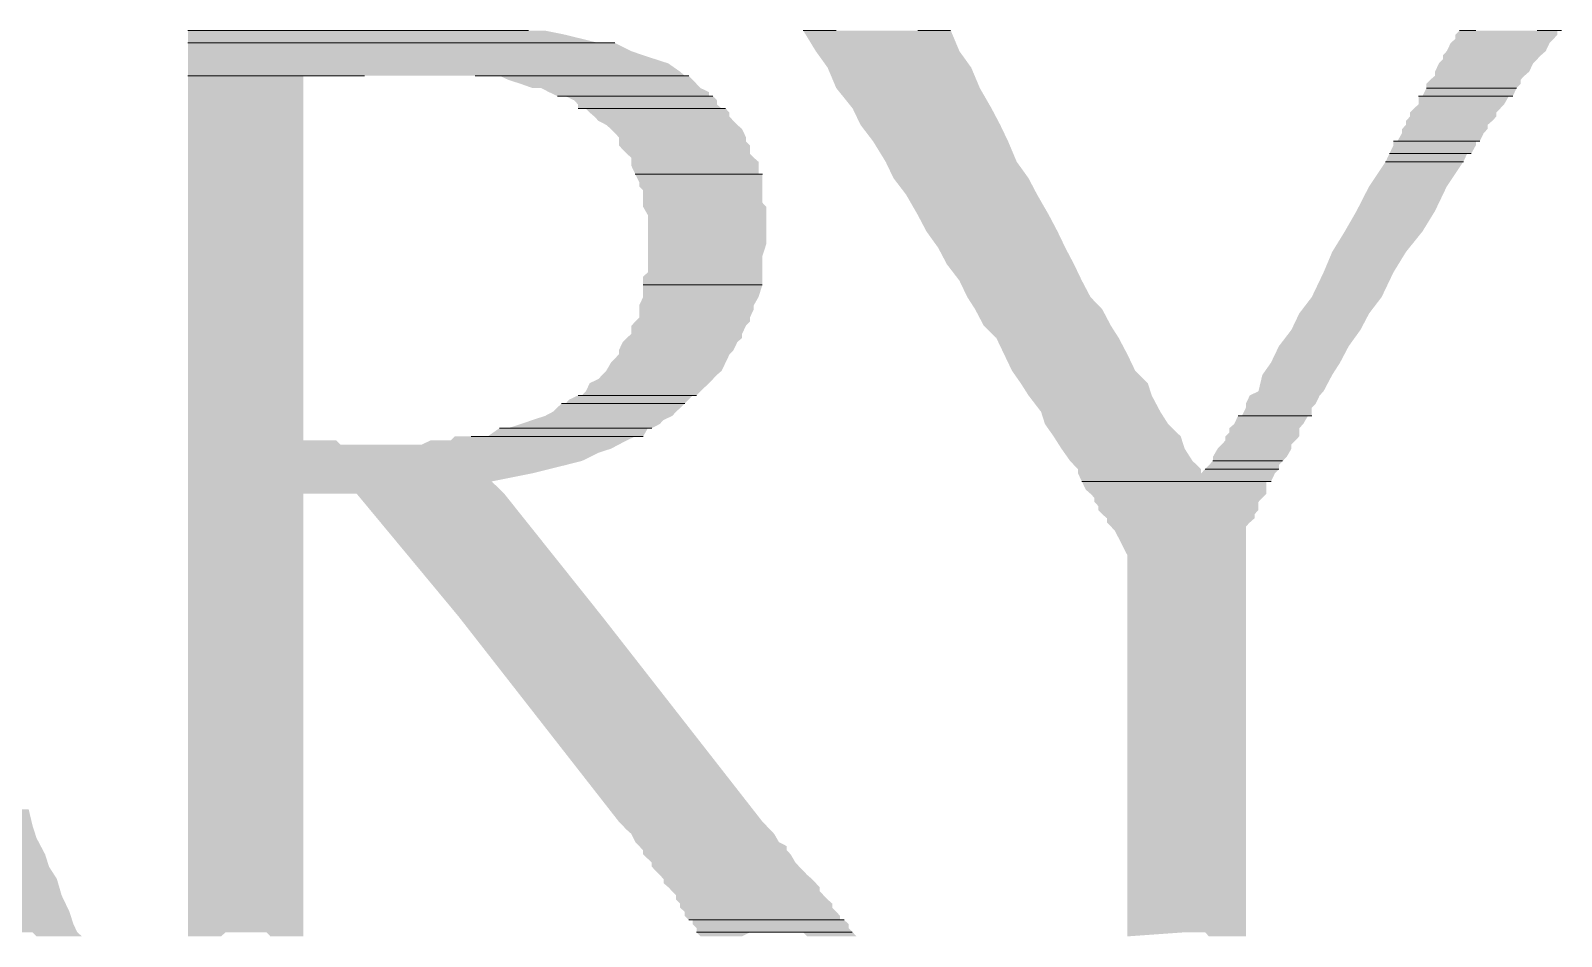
# Model space of a CAD drawing. Header units: inches. Extents: x 0.9 to 46, y 0.8 to 32.4.
# Drawn here: x 44.573 to 45.196, y 7.352 to 7.72 of the extents above; entities that cross this region are included whole.
import ezdxf

# ---------------------------------------------------------------- set-up
doc = ezdxf.new("R2010")
doc.units = ezdxf.units.IN
doc.header["$MEASUREMENT"] = 0
doc.layers.add('PDF_Geometry', color=7, linetype='Continuous')
doc.layers.add('PDF_Solid Fills', color=7, linetype='Continuous')

msp = doc.modelspace()

# ---------------------------------------------------------------- linework, layer by layer
at = {"layer": 'PDF_Geometry', "lineweight": 9}
for points in [[(44.63736, 7.71987), (44.77569, 7.71987)], [(44.63736, 7.71987), (44.77583, 7.71987)], [(44.8875, 7.71987), (44.90083, 7.71987)], [(44.8875, 7.71987), (44.9009, 7.71987)], [(44.93408, 7.71987), (44.94742, 7.71987)], [(44.93408, 7.71987), (44.94742, 7.71987)], [(45.15423, 7.71987), (45.1609, 7.71987)], [(45.15423, 7.71987), (45.1609, 7.71987)], [(45.18741, 7.71987), (45.18581, 7.71987), (45.19411, 7.71987)], [(45.18741, 7.71987), (45.19571, 7.71987), (45.19411, 7.71987)], [(44.63736, 7.71486), (44.8107, 7.71486)], [(44.63736, 7.71486), (44.81092, 7.71486)], [(44.63736, 7.70153), (44.70569, 7.70153)], [(44.63736, 7.70153), (44.70915, 7.70153), (44.70595, 7.70153)], [(44.75413, 7.70153), (44.84092, 7.70153)], [(44.75413, 7.70153), (44.84092, 7.70153)], [(44.78763, 7.6932), (44.8508, 7.6932)], [(44.78763, 7.6932), (44.8508, 7.6932)], [(45.13923, 7.6932), (45.13764, 7.6932), (45.17433, 7.6932)], [(45.13923, 7.6932), (45.17593, 7.6932), (45.17433, 7.6932)], [(45.14083, 7.69652), (45.1775, 7.69652)], [(45.14083, 7.69652), (45.1775, 7.69652)], [(44.79593, 7.68819), (44.85591, 7.68819)], [(44.79593, 7.68819), (44.85591, 7.68819)], [(45.12902, 7.67485), (45.12743, 7.67485), (45.16093, 7.67485)], [(45.12902, 7.67485), (45.16252, 7.67485), (45.16093, 7.67485)], [(45.12583, 7.66984), (45.1575, 7.66984)], [(45.12583, 7.66984), (45.15902, 7.66984), (45.15742, 7.66984)], [(44.81922, 7.66152), (44.87089, 7.66152)], [(44.81922, 7.66152), (44.8709, 7.66152)], [(45.12424, 7.66653), (45.15591, 7.66653)], [(45.12424, 7.66653), (45.15591, 7.66653)], [(44.82241, 7.61653), (44.87074, 7.61653)], [(44.82241, 7.61653), (44.87074, 7.61653)], [(44.79082, 7.56819), (44.78923, 7.56819), (44.83932, 7.56819)], [(44.79082, 7.56819), (44.83915, 7.56819)], [(44.79752, 7.57151), (44.79593, 7.57151), (44.84251, 7.57151)], [(44.79752, 7.57151), (44.84411, 7.57151), (44.84251, 7.57151)], [(45.06585, 7.56318), (45.06426, 7.56318), (45.09265, 7.56318)], [(45.06585, 7.56318), (45.09424, 7.56318), (45.09265, 7.56318)], [(44.76753, 7.55821), (44.76402, 7.55821), (44.82432, 7.55821)], [(44.76753, 7.55821), (44.82592, 7.55821), (44.82432, 7.55821)], [(44.75413, 7.55486), (44.75254, 7.55486), (44.81922, 7.55486)], [(44.75413, 7.55486), (44.82241, 7.55486), (44.81922, 7.55486)], [(45.05404, 7.54487), (45.08237, 7.54487)], [(45.05404, 7.54487), (45.08237, 7.54487)], [(45.00076, 7.53654), (45.07576, 7.53654)], [(45.00076, 7.53654), (45.07766, 7.53654), (45.07574, 7.53654)], [(45.05085, 7.54152), (45.08085, 7.54152)], [(45.05085, 7.54152), (45.08085, 7.54152)], [(44.84092, 7.35819), (44.90409, 7.35819)], [(44.84092, 7.35819), (44.90409, 7.35819)], [(44.84411, 7.35318), (44.90744, 7.35318)], [(44.84411, 7.35318), (44.90744, 7.35318)]]:
    msp.add_lwpolyline(points, close=True, dxfattribs=at)
at = {"layer": 'PDF_Solid Fills', "lineweight": 9, "transparency": 33554559}
for points in [[(44.63736, 7.71987), (44.63736, 7.71818), (44.79082, 7.71818)], [(44.63736, 7.71987), (44.78253, 7.71987), (44.79082, 7.71818)], [(44.63736, 7.71818), (44.63736, 7.71652), (44.79752, 7.71652)], [(44.63736, 7.71818), (44.79082, 7.71818), (44.79752, 7.71652)], [(44.8875, 7.71987), (44.8926, 7.71151), (44.95099, 7.71151)], [(44.8875, 7.71987), (44.94748, 7.71987), (44.95099, 7.71151)], [(45.15423, 7.71987), (45.15263, 7.71818), (45.19411, 7.71818)], [(45.15263, 7.71818), (45.15263, 7.71652), (45.19252, 7.71652)], [(45.15263, 7.71818), (45.19411, 7.71818), (45.19252, 7.71652)], [(45.15423, 7.71987), (45.19411, 7.71987), (45.19411, 7.71818)], [(44.63736, 7.71652), (44.63736, 7.71486), (44.80422, 7.71486)], [(44.63736, 7.71652), (44.79752, 7.71652), (44.80422, 7.71486)], [(44.63736, 7.71486), (44.63736, 7.71151), (44.81762, 7.71151)], [(44.63736, 7.71486), (44.81092, 7.71486), (44.81762, 7.71151)], [(44.63736, 7.71151), (44.63736, 7.70985), (44.82241, 7.70985)], [(44.63736, 7.71151), (44.81762, 7.71151), (44.82241, 7.70985)], [(44.8926, 7.71151), (44.89739, 7.70484), (44.95578, 7.70484)], [(44.8926, 7.71151), (44.95099, 7.71151), (44.95578, 7.70484)], [(45.14912, 7.71151), (45.14753, 7.70985), (45.18741, 7.70985)], [(45.15072, 7.71486), (45.14912, 7.71151), (45.18933, 7.71151)], [(45.14912, 7.71151), (45.18933, 7.71151), (45.18741, 7.70985)], [(45.15263, 7.71652), (45.15072, 7.71486), (45.19092, 7.71486)], [(45.15072, 7.71486), (45.19092, 7.71486), (45.18933, 7.71151)], [(45.15263, 7.71652), (45.19252, 7.71652), (45.19092, 7.71486)], [(44.63736, 7.70985), (44.63736, 7.70819), (44.82751, 7.70819)], [(44.63736, 7.70985), (44.82241, 7.70985), (44.82751, 7.70819)], [(44.63736, 7.70819), (44.63736, 7.70654), (44.83262, 7.70654)], [(44.63736, 7.70819), (44.82751, 7.70819), (44.83262, 7.70654)], [(44.63736, 7.70654), (44.63736, 7.70319), (44.8374, 7.70319)], [(44.63736, 7.70654), (44.83262, 7.70654), (44.8374, 7.70319)], [(44.89739, 7.70484), (44.9009, 7.69652), (44.95928, 7.69652)], [(44.89739, 7.70484), (44.95578, 7.70484), (44.95928, 7.69652)], [(45.14593, 7.70654), (45.14434, 7.70319), (45.18262, 7.70319)], [(45.14753, 7.70819), (45.14593, 7.70654), (45.18422, 7.70654)], [(45.14593, 7.70654), (45.18422, 7.70654), (45.18262, 7.70319)], [(45.14753, 7.70985), (45.14753, 7.70819), (45.18581, 7.70819)], [(45.14753, 7.70985), (45.18741, 7.70985), (45.18581, 7.70819)], [(45.14753, 7.70819), (45.18581, 7.70819), (45.18422, 7.70654)], [(44.63736, 7.70319), (44.63736, 7.70153), (44.83932, 7.70153)], [(44.63736, 7.70319), (44.8374, 7.70319), (44.83932, 7.70153)], [(44.63736, 7.70153), (44.63736, 7.5532), (44.68426, 7.5532)], [(44.63736, 7.70153), (44.68426, 7.70153), (44.68426, 7.5532)], [(44.76402, 7.70153), (44.76753, 7.69987), (44.84251, 7.69987)], [(44.76402, 7.70153), (44.84092, 7.70153), (44.84251, 7.69987)], [(44.76753, 7.69987), (44.77264, 7.69821), (44.84411, 7.69821)], [(44.76753, 7.69987), (44.84251, 7.69987), (44.84411, 7.69821)], [(44.77264, 7.69821), (44.77742, 7.69652), (44.8457, 7.69652)], [(44.77264, 7.69821), (44.84411, 7.69821), (44.8457, 7.69652)], [(45.14242, 7.69987), (45.14083, 7.69821), (45.17912, 7.69821)], [(45.14083, 7.69821), (45.14083, 7.69652), (45.17752, 7.69652)], [(45.14083, 7.69821), (45.17912, 7.69821), (45.17752, 7.69652)], [(45.14434, 7.70153), (45.14242, 7.69987), (45.17912, 7.69987)], [(45.14242, 7.69987), (45.17912, 7.69987), (45.17912, 7.69821)], [(45.14434, 7.70319), (45.14434, 7.70153), (45.18071, 7.70153)], [(45.14434, 7.70319), (45.18262, 7.70319), (45.18071, 7.70153)], [(45.14434, 7.70153), (45.18071, 7.70153), (45.17912, 7.69987)], [(44.78093, 7.69652), (44.78412, 7.69486), (44.84921, 7.69486)], [(44.78093, 7.69652), (44.8457, 7.69652), (44.84921, 7.69486)], [(44.78412, 7.69486), (44.78763, 7.6932), (44.84921, 7.6932)], [(44.78412, 7.69486), (44.84921, 7.69486), (44.84921, 7.6932)], [(44.79082, 7.6932), (44.79433, 7.69154), (44.8524, 7.69154)], [(44.79082, 7.6932), (44.8508, 7.6932), (44.8524, 7.69154)], [(44.9009, 7.69652), (44.9076, 7.68819), (44.96407, 7.68819)], [(44.9009, 7.69652), (44.95928, 7.69652), (44.96407, 7.68819)], [(45.13764, 7.6932), (45.13764, 7.68985), (45.17241, 7.68985)], [(45.13764, 7.6932), (45.17433, 7.6932), (45.17241, 7.68985)], [(45.14083, 7.69652), (45.13923, 7.6932), (45.17593, 7.6932)], [(45.14083, 7.69652), (45.17752, 7.69652), (45.17593, 7.6932)], [(44.79433, 7.69154), (44.79593, 7.68985), (44.8524, 7.68985)], [(44.79433, 7.69154), (44.8524, 7.69154), (44.8524, 7.68985)], [(44.79593, 7.68985), (44.79593, 7.68819), (44.85432, 7.68819)], [(44.79593, 7.68985), (44.8524, 7.68985), (44.85432, 7.68819)], [(44.79912, 7.68819), (44.80071, 7.68653), (44.85751, 7.68653)], [(44.79912, 7.68819), (44.85591, 7.68819), (44.85751, 7.68653)], [(44.80071, 7.68653), (44.80263, 7.68487), (44.85751, 7.68487)], [(44.80071, 7.68653), (44.85751, 7.68653), (44.85751, 7.68487)], [(44.9076, 7.68819), (44.91079, 7.68152), (44.96758, 7.68152)], [(44.9076, 7.68819), (44.96407, 7.68819), (44.96758, 7.68152)], [(45.13572, 7.68819), (45.13413, 7.68653), (45.16922, 7.68653)], [(45.13413, 7.68653), (45.13413, 7.68487), (45.16922, 7.68487)], [(45.13413, 7.68653), (45.16922, 7.68653), (45.16922, 7.68487)], [(45.13764, 7.68985), (45.13572, 7.68819), (45.17082, 7.68819)], [(45.13572, 7.68819), (45.17082, 7.68819), (45.16922, 7.68653)], [(45.13764, 7.68985), (45.17241, 7.68985), (45.17082, 7.68819)], [(44.80263, 7.68487), (44.80422, 7.68318), (44.8591, 7.68318)], [(44.80263, 7.68487), (44.85751, 7.68487), (44.8591, 7.68318)], [(44.80422, 7.68318), (44.80741, 7.68152), (44.8607, 7.68152)], [(44.80422, 7.68318), (44.8591, 7.68318), (44.8607, 7.68152)], [(44.80741, 7.68152), (44.80933, 7.67986), (44.86261, 7.67986)], [(44.80741, 7.68152), (44.8607, 7.68152), (44.86261, 7.67986)], [(44.80933, 7.67986), (44.81252, 7.67651), (44.86421, 7.67651)], [(44.80933, 7.67986), (44.86261, 7.67986), (44.86421, 7.67651)], [(44.91079, 7.68152), (44.91589, 7.67485), (44.97077, 7.67485)], [(44.91079, 7.68152), (44.96758, 7.68152), (44.97077, 7.67485)], [(45.13253, 7.68152), (45.13094, 7.67986), (45.16571, 7.67986)], [(45.13094, 7.67986), (45.13094, 7.6782), (45.16412, 7.6782)], [(45.13094, 7.67986), (45.16571, 7.67986), (45.16412, 7.6782)], [(45.13413, 7.68487), (45.13253, 7.68318), (45.16763, 7.68318)], [(45.13253, 7.68318), (45.13253, 7.68152), (45.16571, 7.68152)], [(45.13253, 7.68318), (45.16763, 7.68318), (45.16571, 7.68152)], [(45.13253, 7.68152), (45.16571, 7.68152), (45.16571, 7.67986)], [(45.13413, 7.68487), (45.16922, 7.68487), (45.16763, 7.68318)], [(44.81252, 7.67651), (44.81252, 7.67485), (44.86421, 7.67485)], [(44.81252, 7.67651), (44.86421, 7.67651), (44.86421, 7.67485)], [(44.81252, 7.67485), (44.81252, 7.67319), (44.8658, 7.67319)], [(44.81252, 7.67485), (44.86421, 7.67485), (44.8658, 7.67319)], [(44.91589, 7.67485), (44.921, 7.66653), (44.97428, 7.66653)], [(44.91589, 7.67485), (44.97077, 7.67485), (44.97428, 7.66653)], [(45.12743, 7.67485), (45.12743, 7.67319), (45.16093, 7.67319)], [(45.12743, 7.67485), (45.16093, 7.67485), (45.16093, 7.67319)], [(45.13094, 7.6782), (45.12902, 7.67485), (45.16252, 7.67485)], [(45.13094, 7.6782), (45.16412, 7.6782), (45.16252, 7.67485)], [(44.81252, 7.67319), (44.81571, 7.66984), (44.8658, 7.66984)], [(44.81252, 7.67319), (44.8658, 7.67319), (44.8658, 7.66984)], [(44.81571, 7.66984), (44.81762, 7.66818), (44.8674, 7.66818)], [(44.81571, 7.66984), (44.8658, 7.66984), (44.8674, 7.66818)], [(44.81762, 7.66818), (44.81762, 7.66653), (44.86931, 7.66653)], [(44.81762, 7.66818), (44.8674, 7.66818), (44.86931, 7.66653)], [(45.12583, 7.66984), (45.12424, 7.66653), (45.15583, 7.66653)], [(45.12743, 7.67319), (45.12583, 7.66984), (45.15902, 7.66984)], [(45.12583, 7.66984), (45.15742, 7.66984), (45.15583, 7.66653)], [(45.12743, 7.67319), (45.16093, 7.67319), (45.15902, 7.66984)], [(44.81762, 7.66653), (44.81762, 7.66487), (44.86931, 7.66487)], [(44.81762, 7.66653), (44.86931, 7.66653), (44.86931, 7.66487)], [(44.81762, 7.66487), (44.81922, 7.66152), (44.86931, 7.66152)], [(44.81762, 7.66487), (44.86931, 7.66487), (44.86931, 7.66152)], [(44.81922, 7.66152), (44.82082, 7.6582), (44.8709, 7.6582)], [(44.81922, 7.66152), (44.8709, 7.66152), (44.8709, 7.6582)], [(44.921, 7.66653), (44.92419, 7.65986), (44.97907, 7.65986)], [(44.921, 7.66653), (44.97428, 7.66653), (44.97907, 7.65986)], [(45.12424, 7.66653), (45.11754, 7.65651), (45.14912, 7.65651)], [(45.12424, 7.66653), (45.15583, 7.66653), (45.14912, 7.65651)], [(44.82082, 7.6582), (44.82082, 7.65651), (44.8709, 7.65651)], [(44.82082, 7.6582), (44.8709, 7.6582), (44.8709, 7.65651)], [(44.82082, 7.65651), (44.82241, 7.65485), (44.8709, 7.65485)], [(44.82082, 7.65651), (44.8709, 7.65651), (44.8709, 7.65485)], [(44.82241, 7.65485), (44.82241, 7.65319), (44.8709, 7.65319)], [(44.82241, 7.65485), (44.8709, 7.65485), (44.8709, 7.65319)], [(44.92419, 7.65986), (44.92929, 7.65319), (44.98257, 7.65319)], [(44.92419, 7.65986), (44.97907, 7.65986), (44.98257, 7.65319)], [(45.11754, 7.65651), (45.11243, 7.64652), (45.14434, 7.64652)], [(45.11754, 7.65651), (45.14912, 7.65651), (45.14434, 7.64652)], [(44.82241, 7.65319), (44.82241, 7.64987), (44.8709, 7.64987)], [(44.82241, 7.65319), (44.8709, 7.65319), (44.8709, 7.64987)], [(44.82241, 7.64987), (44.82241, 7.64821), (44.8725, 7.64821)], [(44.82241, 7.64987), (44.8709, 7.64987), (44.8725, 7.64821)], [(44.92929, 7.65319), (44.93408, 7.64486), (44.98736, 7.64486)], [(44.92929, 7.65319), (44.98257, 7.65319), (44.98736, 7.64486)], [(44.82241, 7.64821), (44.82432, 7.64486), (44.8725, 7.64486)], [(44.82241, 7.64821), (44.8725, 7.64821), (44.8725, 7.64486)], [(44.82432, 7.64486), (44.82432, 7.6432), (44.8725, 7.6432)], [(44.82432, 7.64486), (44.8725, 7.64486), (44.8725, 7.6432)], [(44.82432, 7.6432), (44.82432, 7.63985), (44.8725, 7.63985)], [(44.82432, 7.6432), (44.8725, 7.6432), (44.8725, 7.63985)], [(44.93408, 7.64486), (44.93759, 7.63819), (44.99087, 7.63819)], [(44.93408, 7.64486), (44.98736, 7.64486), (44.99087, 7.63819)], [(45.11243, 7.64652), (45.10765, 7.63819), (45.13923, 7.63819)], [(45.11243, 7.64652), (45.14434, 7.64652), (45.13923, 7.63819)], [(44.82432, 7.63985), (44.82432, 7.63819), (44.8725, 7.63819)], [(44.82432, 7.63985), (44.8725, 7.63985), (44.8725, 7.63819)], [(44.82432, 7.63819), (44.82432, 7.63653), (44.8725, 7.63653)], [(44.82432, 7.63819), (44.8725, 7.63819), (44.8725, 7.63653)], [(44.82432, 7.63653), (44.82432, 7.63318), (44.8725, 7.63318)], [(44.82432, 7.63653), (44.8725, 7.63653), (44.8725, 7.63318)], [(44.93759, 7.63819), (44.94237, 7.63153), (44.99406, 7.63153)], [(44.93759, 7.63819), (44.99087, 7.63819), (44.99406, 7.63153)], [(45.10765, 7.63819), (45.10254, 7.62987), (45.13253, 7.62987)], [(45.10765, 7.63819), (45.13923, 7.63819), (45.13253, 7.62987)], [(44.82432, 7.63318), (44.82432, 7.62821), (44.8709, 7.62821)], [(44.82432, 7.63318), (44.8725, 7.63318), (44.8709, 7.62821)], [(44.94237, 7.63153), (44.94588, 7.62486), (44.99757, 7.62486)], [(44.94237, 7.63153), (44.99406, 7.63153), (44.99757, 7.62486)], [(45.10254, 7.62987), (45.09903, 7.62154), (45.12743, 7.62154)], [(45.10254, 7.62987), (45.13253, 7.62987), (45.12743, 7.62154)], [(44.82432, 7.62821), (44.82432, 7.6232), (44.8709, 7.6232)], [(44.82432, 7.62821), (44.8709, 7.62821), (44.8709, 7.6232)], [(44.94588, 7.62486), (44.95099, 7.61819), (45.00076, 7.61819)], [(44.94588, 7.62486), (44.99757, 7.62486), (45.00076, 7.61819)], [(44.82432, 7.62154), (44.82241, 7.61985), (44.8709, 7.61985)], [(44.82241, 7.61985), (44.82241, 7.61653), (44.8709, 7.61653)], [(44.82241, 7.61985), (44.8709, 7.61985), (44.8709, 7.61653)], [(44.82432, 7.6232), (44.82432, 7.62154), (44.8709, 7.62154)], [(44.82432, 7.6232), (44.8709, 7.6232), (44.8709, 7.62154)], [(44.82432, 7.62154), (44.8709, 7.62154), (44.8709, 7.61985)], [(44.95099, 7.61819), (44.95418, 7.61152), (45.00427, 7.61152)], [(44.95099, 7.61819), (45.00076, 7.61819), (45.00427, 7.61152)], [(45.09903, 7.62154), (45.09424, 7.61152), (45.12264, 7.61152)], [(45.09903, 7.62154), (45.12743, 7.62154), (45.12264, 7.61152)], [(44.82241, 7.61152), (44.82082, 7.6082), (44.8674, 7.6082)], [(44.82241, 7.61653), (44.82241, 7.61152), (44.86931, 7.61152)], [(44.82241, 7.61653), (44.8709, 7.61653), (44.86931, 7.61152)], [(44.82241, 7.61152), (44.86931, 7.61152), (44.8674, 7.6082)], [(44.95418, 7.61152), (44.95737, 7.60654), (45.00906, 7.60654)], [(44.95418, 7.61152), (45.00427, 7.61152), (45.00906, 7.60654)], [(45.09424, 7.61152), (45.08914, 7.60485), (45.11754, 7.60485)], [(45.09424, 7.61152), (45.12264, 7.61152), (45.11754, 7.60485)], [(44.82082, 7.6082), (44.82082, 7.60654), (44.8674, 7.60654)], [(44.82082, 7.6082), (44.8674, 7.6082), (44.8674, 7.60654)], [(44.82082, 7.60654), (44.82082, 7.60319), (44.8658, 7.60319)], [(44.82082, 7.60654), (44.8674, 7.60654), (44.8658, 7.60319)], [(44.95737, 7.60654), (44.96088, 7.59987), (45.01257, 7.59987)], [(44.95737, 7.60654), (45.00906, 7.60654), (45.01257, 7.59987)], [(45.08914, 7.60485), (45.08595, 7.59818), (45.11403, 7.59818)], [(45.08914, 7.60485), (45.11754, 7.60485), (45.11403, 7.59818)], [(44.81922, 7.60153), (44.81762, 7.59987), (44.86421, 7.59987)], [(44.81762, 7.59987), (44.81762, 7.59652), (44.86261, 7.59652)], [(44.81762, 7.59987), (44.86421, 7.59987), (44.86261, 7.59652)], [(44.82082, 7.60319), (44.81922, 7.60153), (44.8658, 7.60153)], [(44.81922, 7.60153), (44.8658, 7.60153), (44.86421, 7.59987)], [(44.82082, 7.60319), (44.8658, 7.60319), (44.8658, 7.60153)], [(44.96088, 7.59987), (44.96599, 7.59487), (45.01576, 7.59487)], [(44.96088, 7.59987), (45.01257, 7.59987), (45.01576, 7.59487)], [(44.81411, 7.59321), (44.81252, 7.58986), (44.8591, 7.58986)], [(44.81571, 7.59487), (44.81411, 7.59321), (44.8607, 7.59321)], [(44.81411, 7.59321), (44.8607, 7.59321), (44.8591, 7.58986)], [(44.81762, 7.59652), (44.81571, 7.59487), (44.86261, 7.59487)], [(44.81571, 7.59487), (44.86261, 7.59487), (44.8607, 7.59321)], [(44.81762, 7.59652), (44.86261, 7.59652), (44.86261, 7.59487)], [(44.96599, 7.59487), (44.96918, 7.5882), (45.01927, 7.5882)], [(44.96599, 7.59487), (45.01576, 7.59487), (45.01927, 7.5882)], [(45.08595, 7.59818), (45.08085, 7.59152), (45.10924, 7.59152)], [(45.08595, 7.59818), (45.11403, 7.59818), (45.10924, 7.59152)], [(44.81252, 7.5882), (44.80933, 7.58485), (44.85591, 7.58485)], [(44.81252, 7.58986), (44.81252, 7.5882), (44.85751, 7.5882)], [(44.81252, 7.58986), (44.8591, 7.58986), (44.85751, 7.5882)], [(44.81252, 7.5882), (44.85751, 7.5882), (44.85591, 7.58485)], [(44.96918, 7.5882), (44.97237, 7.58153), (45.02246, 7.58153)], [(44.96918, 7.5882), (45.01927, 7.5882), (45.02246, 7.58153)], [(45.08085, 7.59152), (45.07766, 7.58485), (45.10573, 7.58485)], [(45.08085, 7.59152), (45.10924, 7.59152), (45.10573, 7.58485)], [(44.80741, 7.58153), (44.80582, 7.57987), (44.8524, 7.57987)], [(44.80933, 7.58485), (44.80741, 7.58153), (44.85432, 7.58153)], [(44.80741, 7.58153), (44.85432, 7.58153), (44.8524, 7.57987)], [(44.80933, 7.58485), (44.85591, 7.58485), (44.85432, 7.58153)], [(44.97237, 7.58153), (44.97588, 7.57652), (45.02756, 7.57652)], [(44.97237, 7.58153), (45.02246, 7.58153), (45.02756, 7.57652)], [(45.07766, 7.58485), (45.07414, 7.57987), (45.10254, 7.57987)], [(45.07766, 7.58485), (45.10573, 7.58485), (45.10254, 7.57987)], [(44.80071, 7.57652), (44.79912, 7.5732), (44.8457, 7.5732)], [(44.80422, 7.57818), (44.80071, 7.57652), (44.84921, 7.57652)], [(44.80071, 7.57652), (44.84921, 7.57652), (44.8457, 7.5732)], [(44.80582, 7.57987), (44.80422, 7.57818), (44.8508, 7.57818)], [(44.80422, 7.57818), (44.8508, 7.57818), (44.84921, 7.57652)], [(44.80582, 7.57987), (44.8524, 7.57987), (44.8508, 7.57818)], [(44.97588, 7.57652), (44.97907, 7.57151), (45.02916, 7.57151)], [(44.97588, 7.57652), (45.02756, 7.57652), (45.02916, 7.57151)], [(45.07414, 7.57987), (45.07255, 7.5732), (45.09903, 7.5732)], [(45.07414, 7.57987), (45.10254, 7.57987), (45.09903, 7.5732)], [(44.78923, 7.56819), (44.78572, 7.56487), (44.83581, 7.56487)], [(44.78923, 7.56819), (44.83932, 7.56819), (44.83581, 7.56487)], [(44.79242, 7.56985), (44.79082, 7.56819), (44.83932, 7.56819)], [(44.79593, 7.57151), (44.79242, 7.56985), (44.84092, 7.56985)], [(44.79242, 7.56985), (44.84092, 7.56985), (44.83932, 7.56819)], [(44.79593, 7.57151), (44.84251, 7.57151), (44.84092, 7.56985)], [(44.79912, 7.5732), (44.79752, 7.57151), (44.84411, 7.57151)], [(44.79912, 7.5732), (44.8457, 7.5732), (44.84411, 7.57151)], [(44.97907, 7.57151), (44.98417, 7.56487), (45.03267, 7.56487)], [(44.97907, 7.57151), (45.02916, 7.57151), (45.03267, 7.56487)], [(45.06904, 7.57151), (45.06745, 7.56819), (45.09584, 7.56819)], [(45.06745, 7.56819), (45.06745, 7.56653), (45.09424, 7.56653)], [(45.06745, 7.56819), (45.09584, 7.56819), (45.09424, 7.56653)], [(45.07255, 7.5732), (45.06904, 7.57151), (45.09744, 7.57151)], [(45.06904, 7.57151), (45.09744, 7.57151), (45.09584, 7.56819)], [(45.07255, 7.5732), (45.09903, 7.5732), (45.09744, 7.57151)], [(44.77742, 7.56152), (44.77264, 7.55986), (44.82911, 7.55986)], [(44.78253, 7.56318), (44.77742, 7.56152), (44.8307, 7.56152)], [(44.77742, 7.56152), (44.8307, 7.56152), (44.82911, 7.55986)], [(44.78572, 7.56487), (44.78253, 7.56318), (44.83421, 7.56318)], [(44.78253, 7.56318), (44.83421, 7.56318), (44.8307, 7.56152)], [(44.78572, 7.56487), (44.83581, 7.56487), (44.83421, 7.56318)], [(44.98417, 7.56487), (44.98577, 7.55986), (45.03586, 7.55986)], [(44.98417, 7.56487), (45.03267, 7.56487), (45.03586, 7.55986)], [(45.06426, 7.56318), (45.06266, 7.55986), (45.09074, 7.55986)], [(45.06426, 7.56318), (45.09265, 7.56318), (45.09074, 7.55986)], [(45.06745, 7.56653), (45.06585, 7.56318), (45.09424, 7.56318)], [(45.06745, 7.56653), (45.09424, 7.56653), (45.09424, 7.56318)], [(44.76402, 7.55821), (44.75923, 7.55486), (44.82241, 7.55486)], [(44.76402, 7.55821), (44.82432, 7.55821), (44.82241, 7.55486)], [(44.77264, 7.55986), (44.76753, 7.55821), (44.82592, 7.55821)], [(44.77264, 7.55986), (44.82911, 7.55986), (44.82592, 7.55821)], [(44.98577, 7.55986), (44.98928, 7.55486), (45.04096, 7.55486)], [(44.98577, 7.55986), (45.03586, 7.55986), (45.04096, 7.55486)], [(45.06074, 7.55651), (45.05915, 7.55486), (45.08914, 7.55486)], [(45.06266, 7.55986), (45.06074, 7.55821), (45.08914, 7.55821)], [(45.06074, 7.55821), (45.06074, 7.55651), (45.08914, 7.55651)], [(45.06074, 7.55821), (45.08914, 7.55821), (45.08914, 7.55651)], [(45.06074, 7.55651), (45.08914, 7.55651), (45.08914, 7.55486)], [(45.06266, 7.55986), (45.09074, 7.55986), (45.08914, 7.55821)], [(44.63736, 7.5532), (44.63736, 7.55154), (44.69925, 7.55154)], [(44.63736, 7.5532), (44.69766, 7.5532), (44.69925, 7.55154)], [(44.63736, 7.55154), (44.63736, 7.54985), (44.80933, 7.54985)], [(44.63736, 7.55154), (44.81252, 7.55154), (44.80933, 7.54985)], [(44.63736, 7.54985), (44.63736, 7.54819), (44.80422, 7.54819)], [(44.63736, 7.54985), (44.80933, 7.54985), (44.80422, 7.54819)], [(44.73594, 7.5532), (44.73244, 7.55154), (44.81252, 7.55154)], [(44.73594, 7.5532), (44.81571, 7.5532), (44.81252, 7.55154)], [(44.74584, 7.55486), (44.74424, 7.5532), (44.81571, 7.5532)], [(44.74584, 7.55486), (44.81922, 7.55486), (44.81571, 7.5532)], [(44.98928, 7.55486), (44.99247, 7.54985), (45.04256, 7.54985)], [(44.98928, 7.55486), (45.04096, 7.55486), (45.04256, 7.54985)], [(44.99247, 7.54985), (44.99598, 7.54487), (45.04575, 7.54487)], [(44.99247, 7.54985), (45.04256, 7.54985), (45.04575, 7.54487)], [(45.05596, 7.54985), (45.05404, 7.54653), (45.08404, 7.54653)], [(45.05755, 7.55154), (45.05596, 7.54985), (45.08595, 7.54985)], [(45.05596, 7.54985), (45.08595, 7.54985), (45.08404, 7.54653)], [(45.05915, 7.5532), (45.05755, 7.55154), (45.08595, 7.55154)], [(45.05755, 7.55154), (45.08595, 7.55154), (45.08595, 7.54985)], [(45.05915, 7.55486), (45.05915, 7.5532), (45.08755, 7.5532)], [(45.05915, 7.55486), (45.08914, 7.55486), (45.08755, 7.5532)], [(45.05915, 7.5532), (45.08755, 7.5532), (45.08595, 7.55154)], [(44.63736, 7.54819), (44.63736, 7.54487), (44.79752, 7.54487)], [(44.63736, 7.54819), (44.80422, 7.54819), (44.79752, 7.54487)], [(44.63736, 7.54487), (44.63736, 7.54318), (44.79082, 7.54318)], [(44.63736, 7.54487), (44.79752, 7.54487), (44.79082, 7.54318)], [(44.63736, 7.54318), (44.63736, 7.54152), (44.78412, 7.54152)], [(44.63736, 7.54318), (44.79082, 7.54318), (44.78412, 7.54152)], [(44.99598, 7.54487), (44.99917, 7.54152), (45.04926, 7.54152)], [(44.99598, 7.54487), (45.04575, 7.54487), (45.04926, 7.54152)], [(45.05245, 7.54318), (45.05085, 7.54152), (45.08085, 7.54152)], [(45.05404, 7.54487), (45.05245, 7.54318), (45.08085, 7.54318)], [(45.05245, 7.54318), (45.08085, 7.54318), (45.08085, 7.54152)], [(45.05404, 7.54653), (45.05404, 7.54487), (45.08244, 7.54487)], [(45.05404, 7.54653), (45.08404, 7.54653), (45.08244, 7.54487)], [(45.05404, 7.54487), (45.08244, 7.54487), (45.08085, 7.54318)], [(44.63736, 7.54152), (44.63736, 7.53986), (44.77742, 7.53986)], [(44.63736, 7.54152), (44.78412, 7.54152), (44.77742, 7.53986)], [(44.63736, 7.53986), (44.63736, 7.5382), (44.76913, 7.5382)], [(44.63736, 7.53986), (44.77742, 7.53986), (44.76913, 7.5382)], [(44.63736, 7.5382), (44.63736, 7.53654), (44.76083, 7.53654)], [(44.63736, 7.5382), (44.76913, 7.5382), (44.76083, 7.53654)], [(44.63736, 7.53654), (44.63736, 7.53153), (44.76594, 7.53153)], [(44.63736, 7.53654), (44.76083, 7.53654), (44.76594, 7.53153)], [(44.99917, 7.54152), (44.99917, 7.53986), (45.04926, 7.53986)], [(44.99917, 7.54152), (45.04926, 7.54152), (45.04926, 7.53986)], [(44.99917, 7.53986), (45.00076, 7.53654), (45.07766, 7.53654)], [(44.99917, 7.53986), (45.07925, 7.53986), (45.07766, 7.53654)], [(45.00076, 7.53654), (45.00236, 7.53319), (45.07574, 7.53319)], [(45.00076, 7.53654), (45.07574, 7.53654), (45.07574, 7.53319)], [(45.05085, 7.54152), (45.04926, 7.53986), (45.07925, 7.53986)], [(45.05085, 7.54152), (45.08085, 7.54152), (45.07925, 7.53986)], [(44.63736, 7.53153), (44.63736, 7.35318), (44.68426, 7.35318)], [(44.63736, 7.53153), (44.68426, 7.53153), (44.68426, 7.35318)], [(44.70595, 7.53153), (44.74743, 7.48154), (44.80582, 7.48154)], [(44.70595, 7.53153), (44.76594, 7.53153), (44.80582, 7.48154)], [(45.00236, 7.53319), (45.00427, 7.53153), (45.07574, 7.53153)], [(45.00236, 7.53319), (45.07574, 7.53319), (45.07574, 7.53153)], [(45.00427, 7.53153), (45.00587, 7.52987), (45.07414, 7.52987)], [(45.00427, 7.53153), (45.07574, 7.53153), (45.07414, 7.52987)], [(45.00587, 7.52987), (45.00587, 7.52821), (45.07255, 7.52821)], [(45.00587, 7.52987), (45.07414, 7.52987), (45.07255, 7.52821)], [(45.00587, 7.52821), (45.00746, 7.52652), (45.07255, 7.52652)], [(45.00587, 7.52821), (45.07255, 7.52821), (45.07255, 7.52652)], [(45.00746, 7.52652), (45.00746, 7.52486), (45.07255, 7.52486)], [(45.00746, 7.52652), (45.07255, 7.52652), (45.07255, 7.52486)], [(45.00746, 7.52486), (45.00906, 7.52321), (45.07095, 7.52321)], [(45.00746, 7.52486), (45.07255, 7.52486), (45.07095, 7.52321)], [(45.00906, 7.52321), (45.01097, 7.52155), (45.07095, 7.52155)], [(45.00906, 7.52321), (45.07095, 7.52321), (45.07095, 7.52155)], [(45.01097, 7.52155), (45.01097, 7.51986), (45.06904, 7.51986)], [(45.01097, 7.52155), (45.07095, 7.52155), (45.06904, 7.51986)], [(45.01097, 7.51986), (45.01257, 7.5182), (45.06745, 7.5182)], [(45.01097, 7.51986), (45.06904, 7.51986), (45.06745, 7.5182)], [(45.01257, 7.5182), (45.01416, 7.51654), (45.06745, 7.51654)], [(45.01257, 7.5182), (45.06745, 7.5182), (45.06745, 7.51654)], [(45.01416, 7.51654), (45.01927, 7.50652), (45.06745, 7.50652)], [(45.01416, 7.51654), (45.06745, 7.51654), (45.06745, 7.50652)], [(45.01927, 7.50652), (45.01927, 7.35318), (45.06745, 7.35318)], [(45.01927, 7.50652), (45.06745, 7.50652), (45.06745, 7.35318)], [(44.74743, 7.48154), (44.81252, 7.3982), (44.8709, 7.3982)], [(44.74743, 7.48154), (44.80582, 7.48154), (44.8709, 7.3982)], [(44.51931, 7.40321), (44.51931, 7.39654), (44.57418, 7.39654)], [(44.51931, 7.40321), (44.57259, 7.40321), (44.57418, 7.39654)], [(44.51931, 7.39654), (44.5225, 7.39153), (44.57578, 7.39153)], [(44.51931, 7.39654), (44.57418, 7.39654), (44.57578, 7.39153)], [(44.81252, 7.3982), (44.81411, 7.39654), (44.8725, 7.39654)], [(44.81252, 7.3982), (44.8709, 7.3982), (44.8725, 7.39654)], [(44.81411, 7.39654), (44.81571, 7.39488), (44.8741, 7.39488)], [(44.81411, 7.39654), (44.8725, 7.39654), (44.8741, 7.39488)], [(44.81571, 7.39488), (44.81762, 7.39319), (44.87569, 7.39319)], [(44.81571, 7.39488), (44.8741, 7.39488), (44.87569, 7.39319)], [(44.5225, 7.39153), (44.52409, 7.38486), (44.57929, 7.38486)], [(44.5225, 7.39153), (44.57578, 7.39153), (44.57929, 7.38486)], [(44.81762, 7.39319), (44.81922, 7.38987), (44.87761, 7.38987)], [(44.81762, 7.39319), (44.87569, 7.39319), (44.87761, 7.38987)], [(44.81922, 7.38987), (44.82082, 7.38821), (44.8808, 7.38821)], [(44.81922, 7.38987), (44.87761, 7.38987), (44.8808, 7.38821)], [(44.82082, 7.38821), (44.82241, 7.38652), (44.8808, 7.38652)], [(44.82082, 7.38821), (44.8808, 7.38821), (44.8808, 7.38652)], [(44.52409, 7.38486), (44.52601, 7.37985), (44.58088, 7.37985)], [(44.52409, 7.38486), (44.57929, 7.38486), (44.58088, 7.37985)], [(44.82241, 7.38652), (44.82241, 7.38486), (44.88239, 7.38486)], [(44.82241, 7.38652), (44.8808, 7.38652), (44.88239, 7.38486)], [(44.82241, 7.38486), (44.82592, 7.38154), (44.88431, 7.38154)], [(44.82241, 7.38486), (44.88239, 7.38486), (44.88431, 7.38154)], [(44.82592, 7.38154), (44.82592, 7.37985), (44.8859, 7.37985)], [(44.82592, 7.38154), (44.88431, 7.38154), (44.8859, 7.37985)], [(44.52601, 7.37985), (44.5276, 7.37488), (44.58407, 7.37488)], [(44.52601, 7.37985), (44.58088, 7.37985), (44.58407, 7.37488)], [(44.5276, 7.37488), (44.53079, 7.36821), (44.58599, 7.36821)], [(44.5276, 7.37488), (44.58407, 7.37488), (44.58599, 7.36821)], [(44.82592, 7.37985), (44.82751, 7.37819), (44.8875, 7.37819)], [(44.82592, 7.37985), (44.8859, 7.37985), (44.8875, 7.37819)], [(44.82751, 7.37819), (44.82911, 7.37653), (44.88909, 7.37653)], [(44.82751, 7.37819), (44.8875, 7.37819), (44.88909, 7.37653)], [(44.82911, 7.37653), (44.8307, 7.37488), (44.89101, 7.37488)], [(44.82911, 7.37653), (44.88909, 7.37653), (44.89101, 7.37488)], [(44.8307, 7.37488), (44.8307, 7.37318), (44.8926, 7.37318)], [(44.8307, 7.37488), (44.89101, 7.37488), (44.8926, 7.37318)], [(44.8307, 7.37318), (44.83262, 7.37153), (44.8942, 7.37153)], [(44.8307, 7.37318), (44.8926, 7.37318), (44.8942, 7.37153)], [(44.83262, 7.37153), (44.83421, 7.36987), (44.8942, 7.36987)], [(44.83262, 7.37153), (44.8942, 7.37153), (44.8942, 7.36987)], [(44.83421, 7.36987), (44.83581, 7.36821), (44.89579, 7.36821)], [(44.83421, 7.36987), (44.8942, 7.36987), (44.89579, 7.36821)], [(44.53079, 7.36821), (44.53239, 7.36154), (44.58918, 7.36154)], [(44.53079, 7.36821), (44.58599, 7.36821), (44.58918, 7.36154)], [(44.83581, 7.36821), (44.83581, 7.36652), (44.89739, 7.36652)], [(44.83581, 7.36821), (44.89579, 7.36821), (44.89739, 7.36652)], [(44.83581, 7.36652), (44.8374, 7.36486), (44.8993, 7.36486)], [(44.83581, 7.36652), (44.89739, 7.36652), (44.8993, 7.36486)], [(44.8374, 7.36486), (44.8374, 7.3632), (44.8993, 7.3632)], [(44.8374, 7.36486), (44.8993, 7.36486), (44.8993, 7.3632)], [(44.8374, 7.3632), (44.83932, 7.36154), (44.9009, 7.36154)], [(44.8374, 7.3632), (44.8993, 7.3632), (44.9009, 7.36154)], [(44.53239, 7.36154), (44.5343, 7.35653), (44.59077, 7.35653)], [(44.53239, 7.36154), (44.58918, 7.36154), (44.59077, 7.35653)], [(44.5343, 7.35653), (44.53589, 7.35318), (44.59237, 7.35318)], [(44.5343, 7.35653), (44.59077, 7.35653), (44.59237, 7.35318)], [(44.83932, 7.36154), (44.83932, 7.35985), (44.90249, 7.35985)], [(44.83932, 7.36154), (44.9009, 7.36154), (44.90249, 7.35985)], [(44.83932, 7.35985), (44.84092, 7.35819), (44.90249, 7.35819)], [(44.83932, 7.35985), (44.90249, 7.35985), (44.90249, 7.35819)], [(44.84251, 7.35819), (44.84251, 7.35653), (44.906, 7.35653)], [(44.84251, 7.35819), (44.90409, 7.35819), (44.906, 7.35653)], [(44.84251, 7.35653), (44.84411, 7.35487), (44.906, 7.35487)], [(44.84251, 7.35653), (44.906, 7.35653), (44.906, 7.35487)], [(44.57418, 7.35318), (44.57578, 7.35152), (44.59428, 7.35152)], [(44.57418, 7.35318), (44.59237, 7.35318), (44.59428, 7.35152)], [(44.63736, 7.35318), (44.63736, 7.35152), (44.65076, 7.35152)], [(44.63736, 7.35318), (44.65267, 7.35318), (44.65076, 7.35152)], [(44.66926, 7.35318), (44.67086, 7.35152), (44.68426, 7.35152)], [(44.66926, 7.35318), (44.68426, 7.35318), (44.68426, 7.35152)], [(44.84411, 7.35487), (44.84411, 7.35318), (44.9076, 7.35318)], [(44.84411, 7.35487), (44.906, 7.35487), (44.9076, 7.35318)], [(44.84411, 7.35318), (44.8457, 7.35152), (44.86261, 7.35152)], [(44.84411, 7.35318), (44.8658, 7.35318), (44.86261, 7.35152)], [(44.8875, 7.35318), (44.88909, 7.35152), (44.90919, 7.35152)], [(44.8875, 7.35318), (44.9076, 7.35318), (44.90919, 7.35152)], [(45.01927, 7.35318), (45.04256, 7.35318), (45.01927, 7.35152)], [(45.05085, 7.35318), (45.05245, 7.35152), (45.06745, 7.35152)], [(45.05085, 7.35318), (45.06745, 7.35318), (45.06745, 7.35152)]]:
    msp.add_solid(points, dxfattribs=at)

doc.saveas('drawing.dxf')
